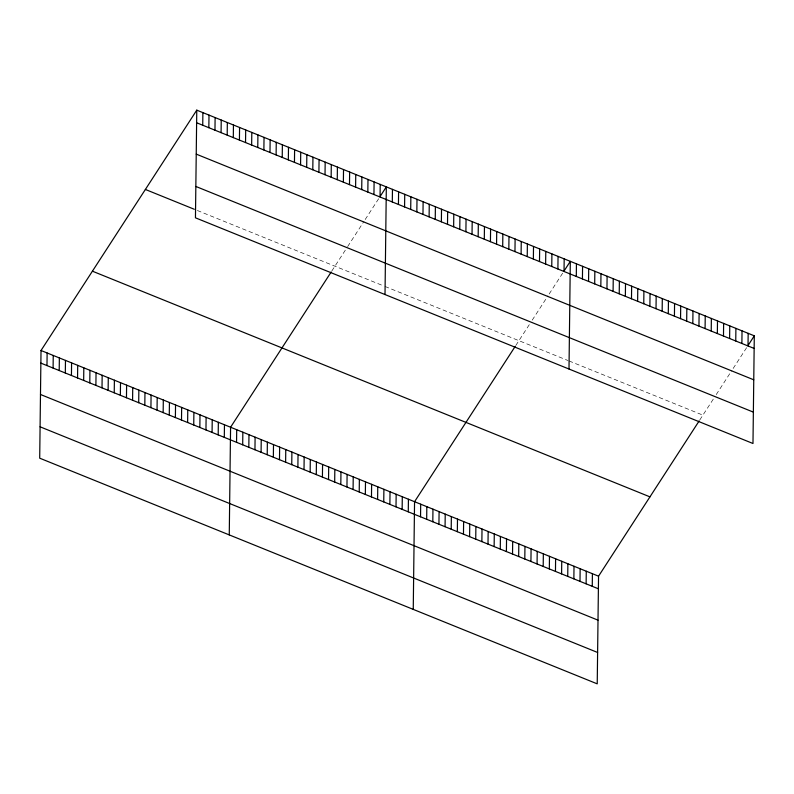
<?xml version="1.0" encoding="UTF-8"?>
<svg xmlns="http://www.w3.org/2000/svg" width="794" height="794" viewBox="0 0 794 794"><rect width="100%" height="100%" fill="white"/><g stroke="black" fill="none" stroke-linecap="round" stroke-linejoin="round"><path stroke-width="0.6" stroke-dasharray="3.97 2.98" d="M331.813 271.002L345.817 249.395M347.633 246.597L363.96 221.407M365.171 219.541L379.075 198.073M515.802 345.479L529.797 323.873M532.218 320.141L547.939 295.874M549.15 294.008L563.055 272.55M699.782 419.947L713.786 398.35M716.208 394.618L731.929 370.351M733.14 368.485L747.045 347.028M197.349 210.499L383.998 286.058M385.021 286.465L567.978 360.526M569 360.942L702.898 415.143"/><path stroke-width="1.19" d="M196.773 110.148L195.453 217.814L752.98 443.499L754.3 335.822L196.773 110.148L41.02 350.501L39.7 458.178L597.227 683.852L598.547 576.186L699.167 420.909M46.975 365.587L47.134 352.973M53.089 368.059L53.248 355.454M59.203 370.53L59.361 357.925M65.316 373.011L65.475 360.397M71.44 375.483L71.589 362.878M77.554 377.964L77.703 365.349M83.668 380.435L83.817 367.83M89.782 382.907L89.93 370.302M95.895 385.388L96.044 372.773M102.009 387.859L102.168 375.254M108.123 390.34L108.282 377.726M114.237 392.812L114.396 380.207M120.351 395.283L120.509 382.678M126.464 397.764L126.623 385.15M132.588 400.236L132.737 387.631M138.702 402.717L138.851 390.102M144.816 405.188L144.965 392.583M150.929 407.659L151.078 395.055M157.043 410.141L157.202 397.526M163.157 412.612L163.316 400.007M169.271 415.093L169.43 402.479M175.385 417.565L175.543 404.96M181.498 420.036L181.657 407.431M187.622 422.517L187.771 409.903M193.736 424.988L193.885 412.384M202.728 125.234L202.887 112.619M199.85 427.46L199.999 414.855M208.842 127.705L209.001 115.1M205.964 429.941L206.112 417.326M214.966 130.176L215.114 117.572M212.077 432.412L212.226 419.808M221.079 132.658L221.228 120.043M218.191 434.894L218.35 422.279M227.193 135.129L227.342 122.524M224.305 437.365L224.464 424.76M233.307 137.61L233.456 124.995M229.258 534.908L230.578 427.232L331.197 271.965M239.421 140.081L239.57 127.477M236.552 442.327L236.711 429.713M245.535 142.553L245.693 129.948M242.686 444.809L242.845 432.194M251.648 145.034L251.807 132.419M248.82 447.29L248.979 434.675M257.762 147.505L257.921 134.901M254.953 449.771L255.102 437.166M263.876 149.977L264.035 137.372M261.087 452.252L261.236 439.648M269.99 152.458L270.149 139.843M267.221 454.734L267.37 442.129M276.113 154.929L276.262 142.325M273.354 457.215L273.503 444.61M282.227 157.411L282.376 144.796M279.488 459.696L279.637 447.091M288.341 159.882L288.49 147.277M285.622 462.187L285.771 449.573M294.455 162.353L294.604 149.748M291.745 464.669L291.904 452.054M300.569 164.834L300.728 152.22M297.879 467.15L298.038 454.535M306.683 167.306L306.841 154.701M304.013 469.631L304.171 457.026M312.796 169.787L312.955 157.172M310.146 472.112L310.305 459.508M318.91 172.258L319.069 159.654M316.28 474.594L316.439 461.989M325.024 174.73L325.183 162.125M322.414 477.075L322.572 464.47M331.148 177.211L331.297 164.596M328.547 479.556L328.696 466.951M337.261 179.682L337.41 167.077M334.681 482.047L334.83 469.433M343.375 182.163L343.524 169.549M340.815 484.529L340.963 471.914M349.489 184.635L349.638 172.03M346.948 487.01L347.097 474.395M355.603 187.106L355.752 174.501M353.082 489.491L353.231 476.886M361.717 189.587L361.875 176.973M359.216 491.972L359.364 479.368M367.83 192.059L367.989 179.454M365.339 494.454L365.498 481.849M373.944 194.54L374.103 181.925M371.473 496.935L371.632 484.33M380.058 197.011L380.217 184.407M377.607 499.416L377.765 486.811M385.011 294.554L386.331 186.878L380.286 196.207M383.74 501.907L383.899 489.293M392.305 201.964L392.464 189.359M389.874 504.389L390.033 491.774M398.439 204.455L398.598 191.84M396.007 506.87L396.166 494.255M404.573 206.936L404.732 194.322M402.141 509.351L402.29 496.746M410.706 209.418L410.865 196.803M408.275 511.832L408.424 499.228M416.84 211.899L416.999 199.294M413.247 609.375L414.557 501.709L515.177 346.442M422.974 214.38L423.123 201.775M420.542 516.795L420.691 504.19M429.107 216.861L429.256 204.257M426.676 519.276L426.825 506.671M435.241 219.343L435.39 206.738M432.809 521.767L432.958 509.153M441.375 221.824L441.524 209.219M438.933 524.248L439.092 511.634M447.508 224.315L447.657 211.7M445.067 526.73L445.226 514.115M453.642 226.796L453.791 214.182M451.2 529.211L451.359 516.606M459.766 229.277L459.925 216.663M457.334 531.692L457.493 519.087M465.899 231.759L466.058 219.154M463.468 534.173L463.627 521.569M472.033 234.24L472.192 221.635M469.601 536.655L469.76 524.05M478.167 236.721L478.325 224.116M475.735 539.136L475.884 526.531M484.3 239.202L484.459 226.598M481.869 541.627L482.018 529.012M490.434 241.684L490.593 229.079M488.002 544.108L488.151 531.494M496.568 244.175L496.716 231.56M494.136 546.59L494.285 533.975M502.701 246.656L502.85 234.041M500.27 549.071L500.418 536.466M508.835 249.137L508.984 236.523M506.403 551.552L506.552 538.947M514.969 251.619L515.117 239.014M512.527 554.033L512.686 541.429M521.102 254.1L521.251 241.495M518.661 556.515L518.819 543.91M527.236 256.581L527.385 243.976M524.794 558.996L524.953 546.391M533.36 259.062L533.518 246.458M530.928 561.487L531.087 548.872M539.493 261.544L539.652 248.939M537.062 563.968L537.22 551.354M545.627 264.035L545.786 251.42M543.195 566.45L543.354 553.835M551.761 266.516L551.919 253.901M549.329 568.931L549.478 556.326M557.894 268.997L558.053 256.383M555.463 571.412L555.611 558.807M564.028 271.479L564.187 258.874M561.596 573.893L561.745 561.289M569 369.021L570.31 261.355L564.266 270.685M567.73 576.375L567.879 563.77M576.295 276.441L576.444 263.836M573.864 578.856L574.012 566.251M582.429 278.922L582.578 266.318M579.997 581.347L580.146 568.732M588.562 281.404L588.711 268.799M586.121 583.828L586.28 571.214M594.696 283.895L594.845 271.28M592.255 586.309L592.413 573.695M600.83 286.376L600.979 273.761M606.953 288.857L607.112 276.243M613.087 291.338L613.246 278.734M619.221 293.82L619.38 281.215M625.354 296.301L625.513 283.696M631.488 298.782L631.647 286.177M637.622 301.263L637.781 288.659M643.755 303.755L643.904 291.14M649.889 306.236L650.038 293.621M656.023 308.717L656.172 296.102M662.156 311.198L662.305 298.594M668.29 313.68L668.439 301.075M674.424 316.161L674.572 303.556M680.547 318.642L680.706 306.037M686.681 321.123L686.84 308.519M692.815 323.615L692.973 311M698.948 326.096L699.107 313.481M705.082 328.577L705.241 315.962M711.216 331.058L711.374 318.454M717.349 333.54L717.498 320.935M723.483 336.021L723.632 323.416M729.617 338.502L729.765 325.897M735.75 340.983L735.899 328.379M741.884 343.474L742.033 330.86M748.017 345.956L748.166 333.341M748.256 345.162L754.3 335.822M196.614 122.752L754.141 348.437M196.237 154.125L753.764 379.81M195.84 186.451L753.367 412.126M145.371 189.458L194.292 209.269M92.412 271.181L649.949 496.865M41.02 350.501L598.547 576.186M40.861 363.106L598.388 588.791M40.474 394.479L598.011 620.164M40.087 426.805L597.614 652.479"/></g></svg>
